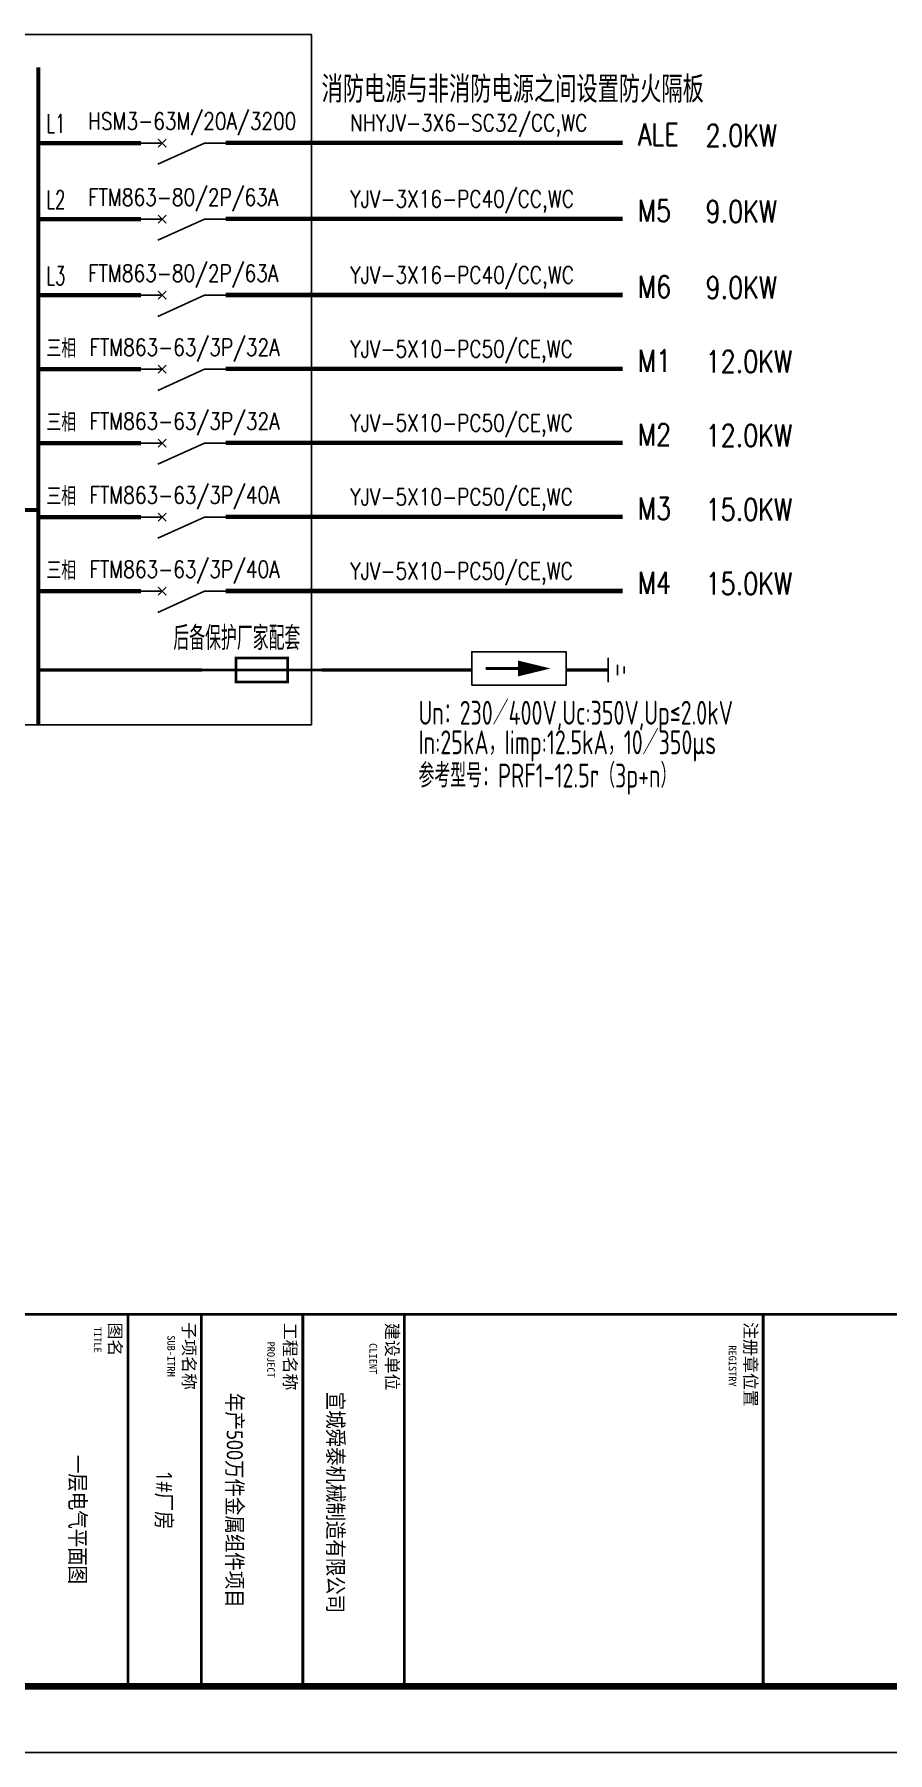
# Model space of a CAD drawing. Extents: x -496980 to 486425, y -292187 to -29437.
# Drawn here: x -260554 to -228406, y -292187 to -227409 of the extents above; entities that cross this region are included whole.
import ezdxf
from ezdxf.enums import TextEntityAlignment as Align

# ---------------------------------------------------------------- set-up
doc = ezdxf.new("R2010")
doc.units = 0
doc.header["$LTSCALE"] = 1000
doc.header["$MEASUREMENT"] = 0
for name, color, linetype in [('46', 7, 'Continuous'), ('A-XU-1', 3, 'Continuous'), ('A-XU-2', 3, 'Continuous'), ('PUB_TEXT', 7, 'Continuous'), ('PUB_TITLE', 4, 'Continuous'), ('TEL_TEXT', 7, 'Continuous'), ('WIRE-照明', 4, 'Continuous')]:
    doc.layers.add(name, color=color, linetype=linetype)
doc.styles.add('-A-1', font='TSSDENG', dxfattribs={"width": 0.7, "height": 500, "bigfont": 'TSSDCHN'})
doc.styles.add('-黑体', font='msyh.ttf', dxfattribs={"width": 0.8})
doc.styles.add('_TXT', font='SIMPLEX.shx', dxfattribs={"width": 0.6})
doc.styles.add('hztxt', font='SIMPLEX', dxfattribs={"width": 0.8, "height": 3.5, "bigfont": 'HZTXT'})
doc.styles.get("Standard").update_dxf_attribs({"font": 'gbenor.shx', "bigfont": 'gbcbig.shx'})
doc.styles.add('TQ', font='')
doc.styles.get('TQ').set_extended_font_data('SimSun')

# ---------------------------------------------------------------- blocks, each defined once
blk = doc.blocks.new('_SWITCH')
for p, q in [((-0.25, -0.2), (0, -0.75)), ((-0.047, -0.297), (0.047, -0.203)), ((-0.047, -0.203), (0.047, -0.297))]:
    blk.add_line(p, q)
for points in [[(0, 0), (0, -0.25)], [(0, -0.75), (0, -1)]]:
    blk.add_lwpolyline(points)
at = {"width": 0.8, "flags": 9}
blk.add_attdef('S', (0.25, -0.5), '', height=0.2, dxfattribs=at)
blk = doc.blocks.new('$element$00000582')
at = {"const_width": 0.0233}
for points in [[(0, 0), (0, -1)], [(-0.1, -0.283), (0.1, -0.283), (0.1, -0.717), (-0.1, -0.717), (-0.1, -0.283)]]:
    blk.add_lwpolyline(points, dxfattribs=at)
at = {"flags": 9}
blk.add_attdef('S', (0, 0), '', height=0.00000667, dxfattribs=at)

msp = doc.modelspace()

# ---------------------------------------------------------------- linework, layer by layer
msp.add_lwpolyline([(-279089.8, -227410.4), (-250117.3, -227410.4), (-250117.3, -253441.3), (-279089.8, -253441.3)], close=True)
at = {"layer": 'A-XU-2', "color": 2}
for p, q in [((-238933.2, -251372), (-238933.2, -250919.3)), ((-238585.7, -251372), (-238585.7, -251176.6)), ((-238330.9, -251372), (-238330.9, -251234.5)), ((-238933.2, -251824.8), (-238933.2, -251372)), ((-238585.7, -251567.4), (-238585.7, -251372)), ((-238330.9, -251509.6), (-238330.9, -251372))]:
    msp.add_line(p, q, dxfattribs=at)
at = {"layer": 'A-XU-2', "color": 4}
msp.add_lwpolyline([(-244073.9, -251939.2), (-240521, -251939.2), (-240521, -250686.3), (-244073.9, -250686.3)], close=True, dxfattribs=at)
at = {"layer": 'A-XU-2', "color": 2, "const_width": 120}
for points in [[(-260401.5, -251372), (-254234.1, -251372)], [(-249734.1, -251372), (-244073.9, -251372)], [(-240521, -251372), (-238933.2, -251372)]]:
    msp.add_lwpolyline(points, dxfattribs=at)
at = {"layer": 'A-XU-2', "color": 2, "linetype": 'ByBlock', "const_width": 105}
msp.add_lwpolyline([(-243551.8, -251314.7), (-241640.5, -251314.7)], dxfattribs=at)
at = {"layer": 'A-XU-2', "color": 2, "linetype": 'ByBlock'}
msp.add_lwpolyline([(-242337.5, -251314.7, 600, 0, 0), (-241104.4, -251314.7, 0, 0, 0)], format="xyseb", dxfattribs=at)
at = {"layer": 'PUB_TITLE'}
msp.add_lwpolyline([(-302656, -29436.9), (-302656, -292186.9), (-154156, -292186.9), (-154156, -29436.9)], close=True, dxfattribs=at)
at = {"layer": 'PUB_TITLE', "const_width": 250}
msp.add_lwpolyline([(-300156, -35686.9), (-300156, -289686.9), (-156656, -289686.9), (-156656, -35686.9)], close=True, dxfattribs=at)
at = {"layer": 'PUB_TITLE', "lineweight": 40, "const_width": 106.2, "elevation": -69.6}
for points in [[(-156656, -275661.9), (-300156, -275661.9)], [(-257026.1, -275661.9), (-257026.1, -289686.9)], [(-254263.6, -275661.9), (-254263.6, -289686.9)], [(-250438.6, -275661.9), (-250438.6, -289686.9)], [(-246613.6, -275661.9), (-246613.6, -289686.9)], [(-233094.2, -275655.7), (-233094.2, -289680.7)]]:
    msp.add_lwpolyline(points, dxfattribs=at)
at = {"layer": 'WIRE-照明', "color": 3, "linetype": 'Continuous'}
for p, q in [((-253344.9, -231498.1), (-239315.9, -231498.1)), ((-253344.9, -234366.5), (-239315.9, -234366.5)), ((-253344.9, -237234.9), (-239315.9, -237234.9)), ((-260401.5, -240030.8), (-256539, -240030.8)), ((-253344.9, -240022.7), (-239315.9, -240022.7)), ((-260401.5, -242818.6), (-256539, -242818.6)), ((-253344.9, -242810.6), (-239315.9, -242810.6)), ((-260401.5, -245606.5), (-256539, -245606.5)), ((-253344.9, -245598.5), (-239315.9, -245598.5)), ((-260401.5, -248402.1), (-256539, -248402.1)), ((-253344.9, -248394.1), (-239315.9, -248394.1))]:
    msp.add_line(p, q, dxfattribs=at)
for points, const_width in [([(-260401.5, -228649.5), (-260401.5, -253441.3)], 150.6), ([(-260401.5, -231506.1), (-256539, -231506.1)], 165.6), ([(-253344.9, -231498.1), (-238383.9, -231498.1)], 165.6), ([(-260401.5, -234374.5), (-256539, -234374.5)], 165.6), ([(-253344.9, -234366.5), (-238383.9, -234366.5)], 165.6), ([(-260401.5, -237242.9), (-256539, -237242.9)], 165.6), ([(-253344.9, -237234.9), (-238383.9, -237234.9)], 165.6), ([(-260401.5, -240030.8), (-256539, -240030.8)], 165.6), ([(-253344.9, -240022.7), (-238383.9, -240022.7)], 165.6), ([(-260401.5, -242818.6), (-256539, -242818.6)], 165.6), ([(-253344.9, -242810.6), (-238383.9, -242810.6)], 165.6), ([(-260401.5, -245346.4), (-270755.7, -245346.4)], 150.6), ([(-260401.5, -245606.5), (-256539, -245606.5)], 165.6), ([(-253344.9, -245598.5), (-238383.9, -245598.5)], 165.6), ([(-260401.5, -248402.1), (-256539, -248402.1)], 165.6), ([(-253344.9, -248394.1), (-238383.9, -248394.1)], 165.6)]:
    msp.add_lwpolyline(points, dxfattribs=dict(at, const_width=const_width))

# ---------------------------------------------------------------- block references
at = {"layer": 'A-XU-2', "color": 2, "xscale": 4500, "yscale": 4500, "zscale": 4500, "rotation": 90}
msp.add_blockref('$element$00000582', (-254234.1, -251372), dxfattribs=at)
at = {"layer": 'WIRE-照明', "color": 3, "linetype": 'Continuous', "xscale": 3194.099999999977, "yscale": 3194.099999999977, "zscale": 3194.100000000001, "rotation": 90}
for p in [(-256539, -231506.1), (-256539, -234374.5), (-256539, -237242.9), (-256539, -240030.8), (-256539, -242818.6), (-256539, -245606.5), (-256539, -248402.1)]:
    msp.add_blockref('_SWITCH', p, dxfattribs=at)

# ---------------------------------------------------------------- texts
at = {"layer": '46', "linetype": 'Continuous', "style": '-黑体', "width": 0.85}
for s, p in [('年产500万件金属组件项目', (-253305.6, -282674.4, -69.6)), ('宣城舜泰机械制造有限公司', (-249506, -282755.4, -69.6)), ('1#厂房', (-255964.6, -282674.4, -69.6))]:
    msp.add_text(s, height=600, rotation=270, dxfattribs=at).set_placement(p, align=Align.CENTER)
msp.add_text('一层电气平面图', height=600, rotation=270, dxfattribs=at).set_placement((-259221.3, -280962.6, -69.6))
at = {"layer": 'A-XU-1', "color": 111, "linetype": 'Continuous', "style": '-A-1', "width": 0.7}
for s, p in [('后备保护厂家配套', (-255319.5, -250619.2)), ('Un：230／400V,Uc:350V,Up≤2.0kV', (-246080.9, -253434.9)), ('In:25kA，Iimp:12.5kA，10／350μs', (-246080.9, -254548.3)), ('参考型号：PRF1-12.5r（3p+n）', (-246080.9, -255801.9))]:
    msp.add_text(s, height=900, dxfattribs=at).set_placement(p)
at = {"layer": 'PUB_TEXT', "attachment_point": 1, "rotation": 270, "style": 'TQ'}
for s, insert, char_height, width in [('TITLE', (-258027.1, -276135.9, -69.6), 286.87, 5998.875), ('图名', (-257278.4, -275969.1, -69.6), 467.5, 2779.5), ('SUB-ITRM', (-255256.3, -276455.5, -69.6), 286.87, 5998.875), ('子项名称', (-254491.6, -275961.5, -69.6), 467.5, 2779.5), ('工程名称', (-250683.9, -275981.9, -69.6), 467.5, 2779.5), ('建设单位', (-246838.3, -275985.6, -69.6), 467.5, 2779.5), ('注册章位置', (-233335.6, -275958.8, -69.6), 467.5, 3825), ('PROJECT', (-251496.3, -276686.9, -69.6), 286.87, 5998.875), ('CLIENT', (-247645.7, -276750.8, -69.6), 286.87, 5998.875), ('REGISTRY', (-234105.9, -276830.2, -69.6), 286.87, 5998.875)]:
    msp.add_mtext(s, dxfattribs=dict(at, insert=insert, char_height=char_height, width=width))
at = {"layer": 'TEL_TEXT', "style": 'hztxt'}
for s, height, width, p in [('消防电源与非消防电源之间设置防火隔板', 1000, 0.8, (-249732.3, -229982.5)), ('L1', 700, 0.64, (-260098.8, -231121.9)), ('L2', 700, 0.64, (-260098.8, -233990.2)), ('L3', 700, 0.64, (-260098.8, -236858.6)), ('三相', 700, 0.8, (-260098.8, -239597.6)), ('三相', 700, 0.8, (-260098.8, -242385.5)), ('三相', 700, 0.8, (-260098.8, -245173.3)), ('三相', 700, 0.8, (-260098.8, -247968.9))]:
    msp.add_text(s, height=height, dxfattribs=dict(at, width=width)).set_placement(p)
at = {"layer": 'WIRE-照明', "color": 3, "linetype": 'Continuous', "style": '_TXT', "width": 0.8}
for s, height, p in [('HSM3-63M/20A/3200', 638.82, (-258526.8, -230998.7)), ('NHYJV-3X6-SC32/CC,WC', 638.82, (-248654.8, -231063.3)), ('ALE', 828.1, (-237811.6, -231601.5)), ('2.0KW', 828.1, (-235266.2, -231634.5)), ('FTM863-80/2P/63A', 638.82, (-258526.8, -233867.1)), ('YJV-3X16-PC40/CC,WC', 638.82, (-248654.8, -233931.6)), ('M5', 828.1, (-237811.6, -234469.9)), ('9.0KW', 828.1, (-235266.2, -234502.8)), ('FTM863-80/2P/63A', 638.82, (-258526.8, -236735.5)), ('YJV-3X16-PC40/CC,WC', 638.82, (-248654.8, -236800)), ('M6', 828.1, (-237811.6, -237338.2)), ('9.0KW', 828.1, (-235266.2, -237371.2)), ('FTM863-63/3P/32A', 638.82, (-258476.6, -239523.4)), ('YJV-5X10-PC50/CE,WC', 638.82, (-248654.8, -239587.9)), ('M1', 828.1, (-237811.6, -240126.1)), ('12.0KW', 828.1, (-235266.2, -240159.1)), ('FTM863-63/3P/32A', 638.82, (-258476.6, -242311.3)), ('YJV-5X10-PC50/CE,WC', 638.82, (-248654.8, -242375.8)), ('M2', 828.1, (-237811.6, -242914)), ('12.0KW', 828.1, (-235266.2, -242947)), ('FTM863-63/3P/40A', 638.82, (-258476.6, -245099.1)), ('YJV-5X10-PC50/CE,WC', 638.82, (-248654.8, -245163.7)), ('M3', 828.1, (-237811.6, -245701.9)), ('15.0KW', 828.1, (-235266.2, -245734.9)), ('FTM863-63/3P/40A', 638.82, (-258476.6, -247894.7)), ('YJV-5X10-PC50/CE,WC', 638.82, (-248654.8, -247959.2)), ('M4', 828.1, (-237811.6, -248497.5)), ('15.0KW', 828.1, (-235266.2, -248530.4))]:
    msp.add_text(s, height=height, dxfattribs=at).set_placement(p)

doc.saveas('drawing.dxf')
